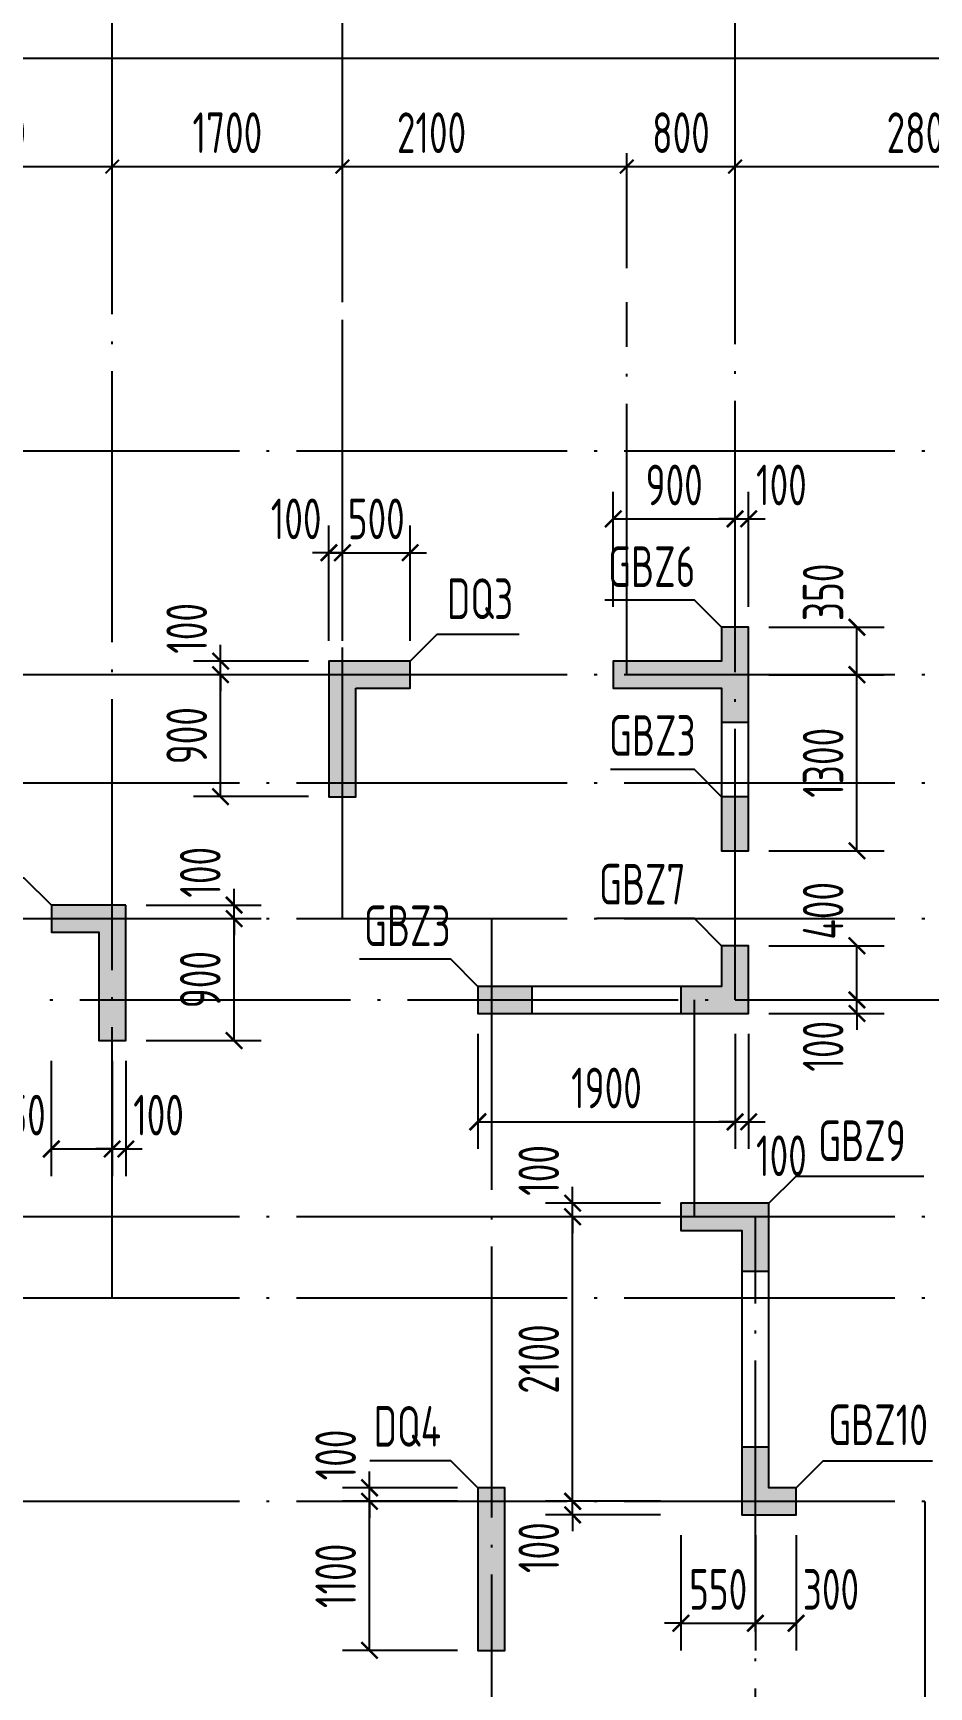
# Model space of a CAD drawing. Extents: x -668857 to 143095, y -247466 to 228182.
# Drawn here: x -321728 to -315111, y -3689 to 8516 of the extents above; entities that cross this region are included whole.
import ezdxf
from ezdxf.enums import TextEntityAlignment as Align

# ---------------------------------------------------------------- set-up
doc = ezdxf.new("R2010")
doc.units = 0
doc.header["$LTSCALE"] = 1000
doc.linetypes.add('DOTE', pattern=[2.42, 2, -0.2, 0.02, -0.2])
doc.layers.get('0').update_dxf_attribs({"linetype": 'CONTINUOUS'})
doc.layers.get('DEFPOINTS').update_dxf_attribs({"linetype": 'CONTINUOUS'})
for name, color, linetype in [('A-AXIS', 1, 'CONTINUOUS'), ('A-DOTE', 10, 'DOTE'), ('S-Q墙实线', 6, 'CONTINUOUS'), ('S-Q墙标注', 3, 'CONTINUOUS'), ('S-X详图填充', 252, 'CONTINUOUS'), ('S-X详图实线', 4, 'CONTINUOUS'), ('S-Y一般标注', 3, 'CONTINUOUS'), ('S-Z柱编号', 6, 'CONTINUOUS')]:
    doc.layers.add(name, color=color, linetype=linetype)
doc.styles.add('TSSD_DIMENSION', font='Tssdeng.shx', dxfattribs={"width": 0.7, "bigfont": 'tssdchn.shx'})
doc.styles.add('TSSD_REIN', font='tssdeng.shx', dxfattribs={"width": 0.7, "height": 300, "bigfont": 'tssdchn.shx'})
doc.styles.add('结构文字', font='zstxt.shx', dxfattribs={"width": 0.7, "bigfont": 'zshz.shx'})
doc.dimstyles.new('STRUCK', dxfattribs={"dimtxt": 400, "dimasz": 121, "dimexe": 200, "dimexo": 150, "dimgap": 115, "dimtad": 1, "dimdec": 0, "dimdsep": 46, "dimtxsty": '结构文字', "dimblk": 'ARCHTICK', "dimcen": 400, "dimclrd": 3, "dimclre": 3, "dimclrt": 7, "dimadec": 0, "dimazin": 0, "dimtfac": 1, "dimtdec": 0, "dimtix": 1, "dimtmove": 2, "dimatfit": 3, "dimldrblk": '_DIMX', "dimfxl": 0, "dimtolj": 1, "dimtzin": 0, "dimarcsym": 0})
doc.dimstyles.new('TSSD_100_100', dxfattribs={"dimtxt": 300, "dimasz": 100, "dimexe": 100, "dimexo": 250, "dimgap": 100, "dimtad": 1, "dimdec": 0, "dimzin": 0, "dimdsep": 46, "dimtxsty": 'TSSD_DIMENSION', "dimblk": 'ARCHTICK', "dimcen": 0, "dimdle": 100, "dimclrt": 7, "dimadec": 0, "dimazin": 0, "dimtfac": 1, "dimtdec": 0, "dimtix": 1, "dimtmove": 2, "dimatfit": 3, "dimldrblk": 'ARCHTICK', "dimfxl": 0, "dimtolj": 1, "dimtzin": 0, "dimarcsym": 0})

# ---------------------------------------------------------------- blocks, each defined once
blk = doc.blocks.new('_ArchTick')
at = {"color": 0, "linetype": 'ByBlock', "const_width": 0.15}
blk.add_lwpolyline([(-0.5, -0.5), (0.5, 0.5)], dxfattribs=at)
blk = doc.blocks.new('*D99')
at = {"layer": 'DEFPOINTS', "color": 0}
for p in [(11100, 19250), (9300, 18250), (11100, 18250)]:
    blk.add_point(p, dxfattribs=at)
at = {"layer": 'S-Y一般标注', "color": 0, "lineweight": -2}
for p, q in [((9300, 18500), (9300, 19350)), ((11100, 18500), (11100, 19350)), ((9200, 19250), (11200, 19250))]:
    blk.add_line(p, q, dxfattribs=at)
at = {"layer": 'S-Y一般标注', "color": 0, "lineweight": -2, "xscale": 100, "yscale": 100, "zscale": 100, "rotation": 180}
blk.add_blockref('_ArchTick', (9300, 19250), dxfattribs=at)
at = {"layer": 'S-Y一般标注', "color": 0, "lineweight": -2, "xscale": 100, "yscale": 100, "zscale": 100}
blk.add_blockref('_ArchTick', (11100, 19250), dxfattribs=at)
at = {"layer": 'S-Y一般标注', "color": 7, "insert": (10200, 19500), "char_height": 300, "attachment_point": 5, "style": 'TSSD_DIMENSION'}
blk.add_mtext('\\A1;1800', dxfattribs=at)
blk = doc.blocks.new('*D100')
at = {"layer": 'DEFPOINTS', "color": 0}
for p in [(12800, 19250), (11100, 18250), (12800, 18250)]:
    blk.add_point(p, dxfattribs=at)
at = {"layer": 'S-Y一般标注', "color": 0, "lineweight": -2}
for p, q in [((11100, 18500), (11100, 19350)), ((12800, 18500), (12800, 19350)), ((11000, 19250), (12900, 19250))]:
    blk.add_line(p, q, dxfattribs=at)
at = {"layer": 'S-Y一般标注', "color": 0, "lineweight": -2, "xscale": 100, "yscale": 100, "zscale": 100, "rotation": 180}
blk.add_blockref('_ArchTick', (11100, 19250), dxfattribs=at)
at = {"layer": 'S-Y一般标注', "color": 0, "lineweight": -2, "xscale": 100, "yscale": 100, "zscale": 100}
blk.add_blockref('_ArchTick', (12800, 19250), dxfattribs=at)
at = {"layer": 'S-Y一般标注', "color": 7, "insert": (11950, 19500), "char_height": 300, "attachment_point": 5, "style": 'TSSD_DIMENSION'}
blk.add_mtext('\\A1;1700', dxfattribs=at)
blk = doc.blocks.new('*D101')
at = {"layer": 'DEFPOINTS', "color": 0}
for p in [(14900, 19250), (12800, 18250), (14900, 18250)]:
    blk.add_point(p, dxfattribs=at)
at = {"layer": 'S-Y一般标注', "color": 0, "lineweight": -2}
for p, q in [((12800, 18500), (12800, 19350)), ((14900, 18500), (14900, 19350)), ((12700, 19250), (15000, 19250))]:
    blk.add_line(p, q, dxfattribs=at)
at = {"layer": 'S-Y一般标注', "color": 0, "lineweight": -2, "xscale": 100, "yscale": 100, "zscale": 100, "rotation": 180}
blk.add_blockref('_ArchTick', (12800, 19250), dxfattribs=at)
at = {"layer": 'S-Y一般标注', "color": 0, "lineweight": -2, "xscale": 100, "yscale": 100, "zscale": 100}
blk.add_blockref('_ArchTick', (14900, 19250), dxfattribs=at)
at = {"layer": 'S-Y一般标注', "color": 7, "insert": (13458, 19500), "char_height": 300, "attachment_point": 5, "style": 'TSSD_DIMENSION'}
blk.add_mtext('\\A1;2100', dxfattribs=at)
blk = doc.blocks.new('*D102')
at = {"layer": 'DEFPOINTS', "color": 0}
for p in [(18500, 19250), (15700, 18250), (18500, 18250)]:
    blk.add_point(p, dxfattribs=at)
at = {"layer": 'S-Y一般标注', "color": 0, "lineweight": -2}
for p, q in [((15700, 18500), (15700, 19350)), ((18500, 18500), (18500, 19350)), ((15600, 19250), (18600, 19250))]:
    blk.add_line(p, q, dxfattribs=at)
at = {"layer": 'S-Y一般标注', "color": 0, "lineweight": -2, "xscale": 100, "yscale": 100, "zscale": 100, "rotation": 180}
blk.add_blockref('_ArchTick', (15700, 19250), dxfattribs=at)
at = {"layer": 'S-Y一般标注', "color": 0, "lineweight": -2, "xscale": 100, "yscale": 100, "zscale": 100}
blk.add_blockref('_ArchTick', (18500, 19250), dxfattribs=at)
at = {"layer": 'S-Y一般标注', "color": 7, "insert": (17100, 19500), "char_height": 300, "attachment_point": 5, "style": 'TSSD_DIMENSION'}
blk.add_mtext('\\A1;2800', dxfattribs=at)
blk = doc.blocks.new('*D119')
at = {"layer": 'DEFPOINTS', "color": 0}
for p in [(54600, 20050), (4600, 18250), (54600, 18250)]:
    blk.add_point(p, dxfattribs=at)
at = {"layer": 'S-Y一般标注', "color": 0, "lineweight": -2}
for p, q in [((4600, 18500), (4600, 20150)), ((54600, 18500), (54600, 20150)), ((4500, 20050), (54700, 20050))]:
    blk.add_line(p, q, dxfattribs=at)
at = {"layer": 'S-Y一般标注', "color": 0, "lineweight": -2, "xscale": 100, "yscale": 100, "zscale": 100, "rotation": 180}
blk.add_blockref('_ArchTick', (4600, 20050), dxfattribs=at)
at = {"layer": 'S-Y一般标注', "color": 0, "lineweight": -2, "xscale": 100, "yscale": 100, "zscale": 100}
blk.add_blockref('_ArchTick', (54600, 20050), dxfattribs=at)
at = {"layer": 'S-Y一般标注', "color": 7, "insert": (29600, 20300), "char_height": 300, "attachment_point": 5, "style": 'TSSD_DIMENSION'}
blk.add_mtext('\\A1;50000', dxfattribs=at)
blk = doc.blocks.new('*D130')
at = {"layer": 'DEFPOINTS', "color": 0}
for p in [(15700, 19250), (14900, 18250), (15700, 18250)]:
    blk.add_point(p, dxfattribs=at)
at = {"layer": 'S-Y一般标注', "color": 0, "lineweight": -2}
for p, q in [((14900, 18500), (14900, 19350)), ((15700, 18500), (15700, 19350)), ((14800, 19250), (15800, 19250))]:
    blk.add_line(p, q, dxfattribs=at)
at = {"layer": 'S-Y一般标注', "color": 0, "lineweight": -2, "xscale": 100, "yscale": 100, "zscale": 100, "rotation": 180}
blk.add_blockref('_ArchTick', (14900, 19250), dxfattribs=at)
at = {"layer": 'S-Y一般标注', "color": 0, "lineweight": -2, "xscale": 100, "yscale": 100, "zscale": 100}
blk.add_blockref('_ArchTick', (15700, 19250), dxfattribs=at)
at = {"layer": 'S-Y一般标注', "color": 7, "insert": (15300, 19500), "char_height": 300, "attachment_point": 5, "style": 'TSSD_DIMENSION'}
blk.add_mtext('\\A1;800', dxfattribs=at)
blk = doc.blocks.new('*D1407')
at = {"layer": 'DEFPOINTS', "color": 0}
for p in [(-319243, -2319), (-318443, -2319), (-318443, -3419)]:
    blk.add_point(p, dxfattribs=at)
at = {"layer": 'S-Q墙标注', "color": 3, "lineweight": -2}
for p, q in [((-318593, -2319), (-319443, -2319)), ((-319243, -3419), (-319243, -2319)), ((-318593, -3419), (-319443, -3419))]:
    blk.add_line(p, q, dxfattribs=at)
at = {"layer": 'S-Q墙标注', "color": 3, "lineweight": -2, "xscale": 121, "yscale": 121, "zscale": 121}
for p, rotation in [((-319243, -2319), 90), ((-319243, -3419), 270)]:
    blk.add_blockref('_ArchTick', p, dxfattribs=dict(at, rotation=rotation))
at = {"layer": 'S-Q墙标注', "color": 7, "insert": (-319493, -2869), "char_height": 300, "attachment_point": 5, "rotation": 90, "style": 'TSSD_REIN'}
blk.add_mtext('\\A1;1100', dxfattribs=at)
blk = doc.blocks.new('_DIMX')
blk.add_line((-150, 0), (150, 0))
at = {"const_width": 50}
blk.add_lwpolyline([(-70, -70), (70, 70)], dxfattribs=at)
blk = doc.blocks.new('*D1408')
at = {"layer": 'DEFPOINTS', "color": 0}
for p in [(-319243, -2219), (-318443, -2219), (-318443, -2319)]:
    blk.add_point(p, dxfattribs=at)
at = {"layer": 'S-Q墙标注', "color": 3, "lineweight": -2}
for p, q in [((-319243, -2219), (-319243, -2098)), ((-318593, -2219), (-319443, -2219)), ((-319243, -2319), (-319243, -2219)), ((-318593, -2319), (-319443, -2319)), ((-319243, -2319), (-319243, -2440))]:
    blk.add_line(p, q, dxfattribs=at)
at = {"layer": 'S-Q墙标注', "color": 3, "lineweight": -2, "xscale": 121, "yscale": 121, "zscale": 121}
for p, rotation in [((-319243, -2219), 270), ((-319243, -2319), 90)]:
    blk.add_blockref('_ArchTick', p, dxfattribs=dict(at, rotation=rotation))
at = {"layer": 'S-Q墙标注', "color": 7, "insert": (-319493, -1977), "char_height": 300, "attachment_point": 5, "rotation": 90, "style": 'TSSD_REIN'}
blk.add_mtext('\\A1;100', dxfattribs=at)
blk = doc.blocks.new('*D1417')
at = {"layer": 'DEFPOINTS', "color": 0}
for p in [(-321043, 1981), (-320243, 1981), (-321043, 1081)]:
    blk.add_point(p, dxfattribs=at)
at = {"layer": 'S-Q墙标注', "color": 3, "lineweight": -2}
for p, q in [((-320893, 1981), (-320043, 1981)), ((-320243, 1081), (-320243, 1981)), ((-320893, 1081), (-320043, 1081))]:
    blk.add_line(p, q, dxfattribs=at)
at = {"layer": 'S-Q墙标注', "color": 3, "lineweight": -2, "xscale": 121, "yscale": 121, "zscale": 121}
for p, rotation in [((-320243, 1981), 90), ((-320243, 1081), 270)]:
    blk.add_blockref('_ArchTick', p, dxfattribs=dict(at, rotation=rotation))
at = {"layer": 'S-Q墙标注', "color": 7, "insert": (-320493, 1531), "char_height": 300, "attachment_point": 5, "rotation": 90, "style": 'TSSD_REIN'}
blk.add_mtext('\\A1;900', dxfattribs=at)
blk = doc.blocks.new('*D1418')
at = {"layer": 'DEFPOINTS', "color": 0}
for p in [(-321043, 2081), (-320243, 2081), (-321043, 1981)]:
    blk.add_point(p, dxfattribs=at)
at = {"layer": 'S-Q墙标注', "color": 3, "lineweight": -2}
for p, q in [((-320243, 2081), (-320243, 2202)), ((-320893, 2081), (-320043, 2081)), ((-320243, 1981), (-320243, 2081)), ((-320893, 1981), (-320043, 1981)), ((-320243, 1981), (-320243, 1860))]:
    blk.add_line(p, q, dxfattribs=at)
at = {"layer": 'S-Q墙标注', "color": 3, "lineweight": -2, "xscale": 121, "yscale": 121, "zscale": 121}
for p, rotation in [((-320243, 2081), 270), ((-320243, 1981), 90)]:
    blk.add_blockref('_ArchTick', p, dxfattribs=dict(at, rotation=rotation))
at = {"layer": 'S-Q墙标注', "color": 7, "insert": (-320493, 2323), "char_height": 300, "attachment_point": 5, "rotation": 90, "style": 'TSSD_REIN'}
blk.add_mtext('\\A1;100', dxfattribs=at)
blk = doc.blocks.new('*D1419')
at = {"layer": 'DEFPOINTS', "color": 0}
for p in [(-321593, 1081), (-321143, 1081), (-321143, 281)]:
    blk.add_point(p, dxfattribs=at)
at = {"layer": 'S-Q墙标注', "color": 3, "lineweight": -2}
for p, q in [((-321593, 931), (-321593, 81)), ((-321143, 931), (-321143, 81)), ((-321593, 281), (-321143, 281))]:
    blk.add_line(p, q, dxfattribs=at)
at = {"layer": 'S-Q墙标注', "color": 3, "lineweight": -2, "xscale": 121, "yscale": 121, "zscale": 121, "rotation": 180}
blk.add_blockref('_ArchTick', (-321593, 281), dxfattribs=at)
at = {"layer": 'S-Q墙标注', "color": 3, "lineweight": -2, "xscale": 121, "yscale": 121, "zscale": 121}
blk.add_blockref('_ArchTick', (-321143, 281), dxfattribs=at)
at = {"layer": 'S-Q墙标注', "color": 7, "insert": (-321851, 531), "char_height": 300, "attachment_point": 5, "style": 'TSSD_REIN'}
blk.add_mtext('\\A1;450', dxfattribs=at)
blk = doc.blocks.new('*D1420')
at = {"layer": 'DEFPOINTS', "color": 0}
for p in [(-321143, 1081), (-321043, 1081), (-321043, 281)]:
    blk.add_point(p, dxfattribs=at)
at = {"layer": 'S-Q墙标注', "color": 3, "lineweight": -2}
for p, q in [((-321143, 931), (-321143, 81)), ((-321043, 931), (-321043, 81)), ((-321143, 281), (-321264, 281)), ((-321143, 281), (-321043, 281)), ((-321043, 281), (-320922, 281))]:
    blk.add_line(p, q, dxfattribs=at)
at = {"layer": 'S-Q墙标注', "color": 3, "lineweight": -2, "xscale": 121, "yscale": 121, "zscale": 121}
blk.add_blockref('_ArchTick', (-321143, 281), dxfattribs=at)
at = {"layer": 'S-Q墙标注', "color": 3, "lineweight": -2, "xscale": 121, "yscale": 121, "zscale": 121, "rotation": 180}
blk.add_blockref('_ArchTick', (-321043, 281), dxfattribs=at)
at = {"layer": 'S-Q墙标注', "color": 7, "insert": (-320801, 531), "char_height": 300, "attachment_point": 5, "style": 'TSSD_REIN'}
blk.add_mtext('\\A1;100', dxfattribs=at)
blk = doc.blocks.new('*D1421')
at = {"layer": 'DEFPOINTS', "color": 0}
for p in [(-316443, 1381), (-315643, 1381), (-316443, 1281)]:
    blk.add_point(p, dxfattribs=at)
at = {"layer": 'S-Q墙标注', "color": 3, "lineweight": -2}
for p, q in [((-315643, 1381), (-315643, 1502)), ((-316293, 1381), (-315443, 1381)), ((-315643, 1281), (-315643, 1381)), ((-316293, 1281), (-315443, 1281)), ((-315643, 1281), (-315643, 1160))]:
    blk.add_line(p, q, dxfattribs=at)
at = {"layer": 'S-Q墙标注', "color": 3, "lineweight": -2, "xscale": 121, "yscale": 121, "zscale": 121}
for p, rotation in [((-315643, 1381), 270), ((-315643, 1281), 90)]:
    blk.add_blockref('_ArchTick', p, dxfattribs=dict(at, rotation=rotation))
at = {"layer": 'S-Q墙标注', "color": 7, "insert": (-315893, 1039), "char_height": 300, "attachment_point": 5, "rotation": 90, "style": 'TSSD_REIN'}
blk.add_mtext('\\A1;100', dxfattribs=at)
blk = doc.blocks.new('*D1422')
at = {"layer": 'DEFPOINTS', "color": 0}
for p in [(-316443, 1781), (-315643, 1781), (-316443, 1381)]:
    blk.add_point(p, dxfattribs=at)
at = {"layer": 'S-Q墙标注', "color": 3, "lineweight": -2}
for p, q in [((-316293, 1781), (-315443, 1781)), ((-315643, 1381), (-315643, 1781)), ((-316293, 1381), (-315443, 1381))]:
    blk.add_line(p, q, dxfattribs=at)
at = {"layer": 'S-Q墙标注', "color": 3, "lineweight": -2, "xscale": 121, "yscale": 121, "zscale": 121}
for p, rotation in [((-315643, 1781), 90), ((-315643, 1381), 270)]:
    blk.add_blockref('_ArchTick', p, dxfattribs=dict(at, rotation=rotation))
at = {"layer": 'S-Q墙标注', "color": 7, "insert": (-315893, 2039), "char_height": 300, "attachment_point": 5, "rotation": 90, "style": 'TSSD_REIN'}
blk.add_mtext('\\A1;400', dxfattribs=at)
blk = doc.blocks.new('*D1423')
at = {"layer": 'DEFPOINTS', "color": 0}
for p in [(-318443, 1281), (-316543, 1281), (-316543, 481)]:
    blk.add_point(p, dxfattribs=at)
at = {"layer": 'S-Q墙标注', "color": 3, "lineweight": -2}
for p, q in [((-318443, 1131), (-318443, 281)), ((-316543, 1131), (-316543, 281)), ((-318443, 481), (-316543, 481))]:
    blk.add_line(p, q, dxfattribs=at)
at = {"layer": 'S-Q墙标注', "color": 3, "lineweight": -2, "xscale": 121, "yscale": 121, "zscale": 121, "rotation": 180}
blk.add_blockref('_ArchTick', (-318443, 481), dxfattribs=at)
at = {"layer": 'S-Q墙标注', "color": 3, "lineweight": -2, "xscale": 121, "yscale": 121, "zscale": 121}
blk.add_blockref('_ArchTick', (-316543, 481), dxfattribs=at)
at = {"layer": 'S-Q墙标注', "color": 7, "insert": (-317493, 731), "char_height": 300, "attachment_point": 5, "style": 'TSSD_REIN'}
blk.add_mtext('\\A1;1900', dxfattribs=at)
blk = doc.blocks.new('*D1424')
at = {"layer": 'DEFPOINTS', "color": 0}
for p in [(-316543, 1281), (-316443, 1281), (-316443, 481)]:
    blk.add_point(p, dxfattribs=at)
at = {"layer": 'S-Q墙标注', "color": 3, "lineweight": -2}
for p, q in [((-316543, 1131), (-316543, 281)), ((-316443, 1131), (-316443, 281)), ((-316543, 481), (-316664, 481)), ((-316543, 481), (-316443, 481)), ((-316443, 481), (-316322, 481))]:
    blk.add_line(p, q, dxfattribs=at)
at = {"layer": 'S-Q墙标注', "color": 3, "lineweight": -2, "xscale": 121, "yscale": 121, "zscale": 121}
blk.add_blockref('_ArchTick', (-316543, 481), dxfattribs=at)
at = {"layer": 'S-Q墙标注', "color": 3, "lineweight": -2, "xscale": 121, "yscale": 121, "zscale": 121, "rotation": 180}
blk.add_blockref('_ArchTick', (-316443, 481), dxfattribs=at)
at = {"layer": 'S-Q墙标注', "color": 7, "insert": (-316201, 231), "char_height": 300, "attachment_point": 5, "style": 'TSSD_REIN'}
blk.add_mtext('\\A1;100', dxfattribs=at)
blk = doc.blocks.new('*D1425')
at = {"layer": 'DEFPOINTS', "color": 0}
for p in [(-320343, 3781), (-319543, 3781), (-319543, 2881)]:
    blk.add_point(p, dxfattribs=at)
at = {"layer": 'S-Q墙标注', "color": 3, "lineweight": -2}
for p, q in [((-319693, 3781), (-320543, 3781)), ((-320343, 2881), (-320343, 3781)), ((-319693, 2881), (-320543, 2881))]:
    blk.add_line(p, q, dxfattribs=at)
at = {"layer": 'S-Q墙标注', "color": 3, "lineweight": -2, "xscale": 121, "yscale": 121, "zscale": 121}
for p, rotation in [((-320343, 3781), 90), ((-320343, 2881), 270)]:
    blk.add_blockref('_ArchTick', p, dxfattribs=dict(at, rotation=rotation))
at = {"layer": 'S-Q墙标注', "color": 7, "insert": (-320593, 3331), "char_height": 300, "attachment_point": 5, "rotation": 90, "style": 'TSSD_REIN'}
blk.add_mtext('\\A1;900', dxfattribs=at)
blk = doc.blocks.new('*D1426')
at = {"layer": 'DEFPOINTS', "color": 0}
for p in [(-320343, 3881), (-319543, 3881), (-319543, 3781)]:
    blk.add_point(p, dxfattribs=at)
at = {"layer": 'S-Q墙标注', "color": 3, "lineweight": -2}
for p, q in [((-320343, 3881), (-320343, 4002)), ((-319693, 3881), (-320543, 3881)), ((-320343, 3781), (-320343, 3881)), ((-319693, 3781), (-320543, 3781)), ((-320343, 3781), (-320343, 3660))]:
    blk.add_line(p, q, dxfattribs=at)
at = {"layer": 'S-Q墙标注', "color": 3, "lineweight": -2, "xscale": 121, "yscale": 121, "zscale": 121}
for p, rotation in [((-320343, 3881), 270), ((-320343, 3781), 90)]:
    blk.add_blockref('_ArchTick', p, dxfattribs=dict(at, rotation=rotation))
at = {"layer": 'S-Q墙标注', "color": 7, "insert": (-320593, 4123), "char_height": 300, "attachment_point": 5, "rotation": 90, "style": 'TSSD_REIN'}
blk.add_mtext('\\A1;100', dxfattribs=at)
blk = doc.blocks.new('*D1427')
at = {"layer": 'DEFPOINTS', "color": 0}
for p in [(-319443, 4681), (-319543, 3881), (-319443, 3881)]:
    blk.add_point(p, dxfattribs=at)
at = {"layer": 'S-Q墙标注', "color": 3, "lineweight": -2}
for p, q in [((-319543, 4031), (-319543, 4881)), ((-319443, 4031), (-319443, 4881)), ((-319543, 4681), (-319664, 4681)), ((-319543, 4681), (-319443, 4681)), ((-319443, 4681), (-319322, 4681))]:
    blk.add_line(p, q, dxfattribs=at)
at = {"layer": 'S-Q墙标注', "color": 3, "lineweight": -2, "xscale": 121, "yscale": 121, "zscale": 121}
blk.add_blockref('_ArchTick', (-319543, 4681), dxfattribs=at)
at = {"layer": 'S-Q墙标注', "color": 3, "lineweight": -2, "xscale": 121, "yscale": 121, "zscale": 121, "rotation": 180}
blk.add_blockref('_ArchTick', (-319443, 4681), dxfattribs=at)
at = {"layer": 'S-Q墙标注', "color": 7, "insert": (-319785, 4931), "char_height": 300, "attachment_point": 5, "style": 'TSSD_REIN'}
blk.add_mtext('\\A1;100', dxfattribs=at)
blk = doc.blocks.new('*D1428')
at = {"layer": 'DEFPOINTS', "color": 0}
for p in [(-318943, 4681), (-319443, 3881), (-318943, 3881)]:
    blk.add_point(p, dxfattribs=at)
at = {"layer": 'S-Q墙标注', "color": 3, "lineweight": -2}
for p, q in [((-319443, 4031), (-319443, 4881)), ((-318943, 4031), (-318943, 4881)), ((-319443, 4681), (-319564, 4681)), ((-319443, 4681), (-318943, 4681)), ((-318943, 4681), (-318822, 4681))]:
    blk.add_line(p, q, dxfattribs=at)
at = {"layer": 'S-Q墙标注', "color": 3, "lineweight": -2, "xscale": 121, "yscale": 121, "zscale": 121}
blk.add_blockref('_ArchTick', (-319443, 4681), dxfattribs=at)
at = {"layer": 'S-Q墙标注', "color": 3, "lineweight": -2, "xscale": 121, "yscale": 121, "zscale": 121, "rotation": 180}
blk.add_blockref('_ArchTick', (-318943, 4681), dxfattribs=at)
at = {"layer": 'S-Q墙标注', "color": 7, "insert": (-319193, 4931), "char_height": 300, "attachment_point": 5, "style": 'TSSD_REIN'}
blk.add_mtext('\\A1;500', dxfattribs=at)
blk = doc.blocks.new('*D1429')
at = {"layer": 'DEFPOINTS', "color": 0}
for p in [(-317743, -2319), (-316943, -2319), (-316943, -2419)]:
    blk.add_point(p, dxfattribs=at)
at = {"layer": 'S-Q墙标注', "color": 3, "lineweight": -2}
for p, q in [((-317743, -2319), (-317743, -2198)), ((-317093, -2319), (-317943, -2319)), ((-317093, -2419), (-317943, -2419)), ((-317743, -2419), (-317743, -2319)), ((-317743, -2419), (-317743, -2540))]:
    blk.add_line(p, q, dxfattribs=at)
at = {"layer": 'S-Q墙标注', "color": 3, "lineweight": -2, "xscale": 121, "yscale": 121, "zscale": 121}
for p, rotation in [((-317743, -2319), 270), ((-317743, -2419), 90)]:
    blk.add_blockref('_ArchTick', p, dxfattribs=dict(at, rotation=rotation))
at = {"layer": 'S-Q墙标注', "color": 7, "insert": (-317993, -2661), "char_height": 300, "attachment_point": 5, "rotation": 90, "style": 'TSSD_REIN'}
blk.add_mtext('\\A1;100', dxfattribs=at)
blk = doc.blocks.new('*D1430')
at = {"layer": 'DEFPOINTS', "color": 0}
for p in [(-317743, -219), (-316943, -219), (-316943, -2319)]:
    blk.add_point(p, dxfattribs=at)
at = {"layer": 'S-Q墙标注', "color": 3, "lineweight": -2}
for p, q in [((-317093, -219), (-317943, -219)), ((-317743, -2319), (-317743, -219)), ((-317093, -2319), (-317943, -2319))]:
    blk.add_line(p, q, dxfattribs=at)
at = {"layer": 'S-Q墙标注', "color": 3, "lineweight": -2, "xscale": 121, "yscale": 121, "zscale": 121}
for p, rotation in [((-317743, -219), 90), ((-317743, -2319), 270)]:
    blk.add_blockref('_ArchTick', p, dxfattribs=dict(at, rotation=rotation))
at = {"layer": 'S-Q墙标注', "color": 7, "insert": (-317993, -1269), "char_height": 300, "attachment_point": 5, "rotation": 90, "style": 'TSSD_REIN'}
blk.add_mtext('\\A1;2100', dxfattribs=at)
blk = doc.blocks.new('*D1431')
at = {"layer": 'DEFPOINTS', "color": 0}
for p in [(-317743, -119), (-316943, -119), (-316943, -219)]:
    blk.add_point(p, dxfattribs=at)
at = {"layer": 'S-Q墙标注', "color": 3, "lineweight": -2}
for p, q in [((-317743, -119), (-317743, 2)), ((-317093, -119), (-317943, -119)), ((-317743, -219), (-317743, -119)), ((-317093, -219), (-317943, -219)), ((-317743, -219), (-317743, -340))]:
    blk.add_line(p, q, dxfattribs=at)
at = {"layer": 'S-Q墙标注', "color": 3, "lineweight": -2, "xscale": 121, "yscale": 121, "zscale": 121}
for p, rotation in [((-317743, -119), 270), ((-317743, -219), 90)]:
    blk.add_blockref('_ArchTick', p, dxfattribs=dict(at, rotation=rotation))
at = {"layer": 'S-Q墙标注', "color": 7, "insert": (-317993, 123), "char_height": 300, "attachment_point": 5, "rotation": 90, "style": 'TSSD_REIN'}
blk.add_mtext('\\A1;100', dxfattribs=at)
blk = doc.blocks.new('*D1332')
at = {"layer": 'DEFPOINTS', "color": 0}
for p in [(-316943, -2419), (-316393, -2419), (-316393, -3219)]:
    blk.add_point(p, dxfattribs=at)
at = {"layer": 'S-Q墙标注', "color": 3, "lineweight": -2}
for p, q in [((-316943, -2569), (-316943, -3419)), ((-316393, -2569), (-316393, -3419)), ((-316943, -3219), (-317064, -3219)), ((-316943, -3219), (-316393, -3219)), ((-316393, -3219), (-316272, -3219))]:
    blk.add_line(p, q, dxfattribs=at)
at = {"layer": 'S-Q墙标注', "color": 3, "lineweight": -2, "xscale": 121, "yscale": 121, "zscale": 121}
blk.add_blockref('_ArchTick', (-316943, -3219), dxfattribs=at)
at = {"layer": 'S-Q墙标注', "color": 3, "lineweight": -2, "xscale": 121, "yscale": 121, "zscale": 121, "rotation": 180}
blk.add_blockref('_ArchTick', (-316393, -3219), dxfattribs=at)
at = {"layer": 'S-Q墙标注', "color": 7, "insert": (-316668, -2969), "char_height": 300, "attachment_point": 5, "style": 'TSSD_REIN'}
blk.add_mtext('\\A1;550', dxfattribs=at)
blk = doc.blocks.new('*D1333')
at = {"layer": 'DEFPOINTS', "color": 0}
for p in [(-316393, -2419), (-316093, -2419), (-316093, -3219)]:
    blk.add_point(p, dxfattribs=at)
at = {"layer": 'S-Q墙标注', "color": 3, "lineweight": -2}
for p, q in [((-316393, -2569), (-316393, -3419)), ((-316093, -2569), (-316093, -3419)), ((-316393, -3219), (-316093, -3219))]:
    blk.add_line(p, q, dxfattribs=at)
at = {"layer": 'S-Q墙标注', "color": 3, "lineweight": -2, "xscale": 121, "yscale": 121, "zscale": 121, "rotation": 180}
blk.add_blockref('_ArchTick', (-316393, -3219), dxfattribs=at)
at = {"layer": 'S-Q墙标注', "color": 3, "lineweight": -2, "xscale": 121, "yscale": 121, "zscale": 121}
blk.add_blockref('_ArchTick', (-316093, -3219), dxfattribs=at)
at = {"layer": 'S-Q墙标注', "color": 7, "insert": (-315835, -2969), "char_height": 300, "attachment_point": 5, "style": 'TSSD_REIN'}
blk.add_mtext('\\A1;300', dxfattribs=at)
blk = doc.blocks.new('*D1281')
at = {"layer": 'DEFPOINTS', "color": 0}
for p in [(-316443, 3781), (-315643, 3781), (-316443, 2481)]:
    blk.add_point(p, dxfattribs=at)
at = {"layer": 'S-Q墙标注', "color": 3, "lineweight": -2}
for p, q in [((-316293, 3781), (-315443, 3781)), ((-315643, 2481), (-315643, 3781)), ((-316293, 2481), (-315443, 2481))]:
    blk.add_line(p, q, dxfattribs=at)
at = {"layer": 'S-Q墙标注', "color": 3, "lineweight": -2, "xscale": 121, "yscale": 121, "zscale": 121}
for p, rotation in [((-315643, 3781), 90), ((-315643, 2481), 270)]:
    blk.add_blockref('_ArchTick', p, dxfattribs=dict(at, rotation=rotation))
at = {"layer": 'S-Q墙标注', "color": 7, "insert": (-315893, 3131), "char_height": 300, "attachment_point": 5, "rotation": 90, "style": 'TSSD_REIN'}
blk.add_mtext('\\A1;1300', dxfattribs=at)
blk = doc.blocks.new('*D1282')
at = {"layer": 'DEFPOINTS', "color": 0}
for p in [(-316443, 4131), (-315643, 4131), (-316443, 3781)]:
    blk.add_point(p, dxfattribs=at)
at = {"layer": 'S-Q墙标注', "color": 3, "lineweight": -2}
for p, q in [((-316293, 4131), (-315443, 4131)), ((-315643, 3781), (-315643, 4131)), ((-316293, 3781), (-315443, 3781))]:
    blk.add_line(p, q, dxfattribs=at)
at = {"layer": 'S-Q墙标注', "color": 3, "lineweight": -2, "xscale": 121, "yscale": 121, "zscale": 121}
for p, rotation in [((-315643, 4131), 90), ((-315643, 3781), 270)]:
    blk.add_blockref('_ArchTick', p, dxfattribs=dict(at, rotation=rotation))
at = {"layer": 'S-Q墙标注', "color": 7, "insert": (-315893, 4389), "char_height": 300, "attachment_point": 5, "rotation": 90, "style": 'TSSD_REIN'}
blk.add_mtext('\\A1;350', dxfattribs=at)
blk = doc.blocks.new('*D1283')
at = {"layer": 'DEFPOINTS', "color": 0}
for p in [(-316543, 4931), (-317443, 4131), (-316543, 4131)]:
    blk.add_point(p, dxfattribs=at)
at = {"layer": 'S-Q墙标注', "color": 3, "lineweight": -2}
for p, q in [((-317443, 4281), (-317443, 5131)), ((-316543, 4281), (-316543, 5131)), ((-317443, 4931), (-316543, 4931))]:
    blk.add_line(p, q, dxfattribs=at)
at = {"layer": 'S-Q墙标注', "color": 3, "lineweight": -2, "xscale": 121, "yscale": 121, "zscale": 121, "rotation": 180}
blk.add_blockref('_ArchTick', (-317443, 4931), dxfattribs=at)
at = {"layer": 'S-Q墙标注', "color": 3, "lineweight": -2, "xscale": 121, "yscale": 121, "zscale": 121}
blk.add_blockref('_ArchTick', (-316543, 4931), dxfattribs=at)
at = {"layer": 'S-Q墙标注', "color": 7, "insert": (-316993, 5181), "char_height": 300, "attachment_point": 5, "style": 'TSSD_REIN'}
blk.add_mtext('\\A1;900', dxfattribs=at)
blk = doc.blocks.new('*D1284')
at = {"layer": 'DEFPOINTS', "color": 0}
for p in [(-316443, 4931), (-316543, 4131), (-316443, 4131)]:
    blk.add_point(p, dxfattribs=at)
at = {"layer": 'S-Q墙标注', "color": 3, "lineweight": -2}
for p, q in [((-316543, 4281), (-316543, 5131)), ((-316443, 4281), (-316443, 5131)), ((-316543, 4931), (-316664, 4931)), ((-316543, 4931), (-316443, 4931)), ((-316443, 4931), (-316322, 4931))]:
    blk.add_line(p, q, dxfattribs=at)
at = {"layer": 'S-Q墙标注', "color": 3, "lineweight": -2, "xscale": 121, "yscale": 121, "zscale": 121}
blk.add_blockref('_ArchTick', (-316543, 4931), dxfattribs=at)
at = {"layer": 'S-Q墙标注', "color": 3, "lineweight": -2, "xscale": 121, "yscale": 121, "zscale": 121, "rotation": 180}
blk.add_blockref('_ArchTick', (-316443, 4931), dxfattribs=at)
at = {"layer": 'S-Q墙标注', "color": 7, "insert": (-316201, 5181), "char_height": 300, "attachment_point": 5, "style": 'TSSD_REIN'}
blk.add_mtext('\\A1;100', dxfattribs=at)
blk = doc.blocks.new('20210726.16395156')
at = {"layer": 'A-AXIS'}
for p, q in [((11100, 18249.9), (11100, 21049.9)), ((12800, 18249.9), (12800, 21049.9)), ((15700, 18249.9), (15700, 21049.9))]:
    blk.add_line(p, q, dxfattribs=at)
at = {"layer": 'A-DOTE'}
for p, q in [((11100, 10900), (11100, 18249.9)), ((12800, 13700), (12800, 18249.9)), ((14900, 15500), (14900, 18249.9)), ((15700, 13100.3), (15700, 18249.9)), ((55600, 17150), (3600, 17150)), ((55600, 15500), (3600, 15500)), ((55600, 14700), (3600, 14700)), ((55600, 13700), (3600, 13700)), ((13900.2, 13700), (13900, 3600)), ((3600, 13100.3), (55600, 13100.3)), ((15400, 11500), (15400, 13100)), ((55600, 11500), (3600, 11500)), ((15850, 3600), (15850, 11500)), ((55600, 10900), (3600, 10900)), ((55600, 9400), (3600, 9400)), ((17100, 9400), (17100, 3600))]:
    blk.add_line(p, q, dxfattribs=at)
at = {"layer": 'S-Y一般标注'}
for base, p1, p2, picture, middle in [((54600, 20049.9), (4600, 18249.9), (54600, 18249.9), '*D119', (29600, 20299.9)), ((11100, 19249.9), (9300, 18249.9), (11100, 18249.9), '*D99', (10200, 19499.9)), ((12800, 19249.9), (11100, 18249.9), (12800, 18249.9), '*D100', (11950, 19499.9)), ((15700, 19249.9), (14900, 18249.9), (15700, 18249.9), '*D130', (15300, 19499.9)), ((18500, 19249.9), (15700, 18249.9), (18500, 18249.9), '*D102', (17100, 19499.9))]:
    dim = blk.add_linear_dim(base=base, p1=p1, p2=p2, dimstyle='TSSD_100_100', dxfattribs=at)
    dim.commit()
    dim.dimension.update_dxf_attribs({"geometry": picture, "text_midpoint": middle})
dim = blk.add_linear_dim(base=(14900, 19249.9), p1=(12800, 18249.9), p2=(14900, 18249.9), dimstyle='TSSD_100_100', dxfattribs=at)
dim.commit()
dim.dimension.update_dxf_attribs({"geometry": '*D101', "text_midpoint": (13458.1, 19499.9), "dimtype": 160})

msp = doc.modelspace()

# ---------------------------------------------------------------- hatches: boundary and pattern name
at = {"layer": 'S-X详图填充'}
h = msp.add_hatch(color=256, dxfattribs=at)
h.dxf.hatch_style = 1
h.paths.add_polyline_path([(-316642.91, 3430.22), (-316442.91, 3430.22), (-316442.91, 4130.68), (-316642.91, 4130.68), (-316642.91, 3880.68), (-317443.04, 3880.68), (-317443.04, 3680.68), (-316642.91, 3680.68)])
h = msp.add_hatch(color=256, dxfattribs=at)
h.dxf.hatch_style = 1
h.paths.add_polyline_path([(-319342.91, 3680.68), (-318943, 3680.68), (-318943, 3880.68), (-319542.91, 3880.68), (-319542.91, 2880.68), (-319342.91, 2880.68)])
h = msp.add_hatch(color=256, dxfattribs=at)
h.dxf.hatch_style = 1
h.paths.add_polyline_path([(-316442.91, 2880.68), (-316642.91, 2880.68), (-316642.91, 2480.68), (-316442.91, 2480.68)])
h = msp.add_hatch(color=256, dxfattribs=at)
h.dxf.hatch_style = 1
h.paths.add_polyline_path([(-321042.9, 2080.68), (-321592.82, 2080.68), (-321592.82, 1880.68), (-321242.9, 1880.68), (-321242.9, 1080.68), (-321042.9, 1080.68)])
h = msp.add_hatch(color=256, dxfattribs=at)
h.dxf.hatch_style = 1
h.paths.add_polyline_path([(-316942.91, 1480.95), (-316942.91, 1280.95), (-316442.91, 1280.95), (-316442.91, 1780.95), (-316642.91, 1780.95), (-316642.91, 1480.95)])
h = msp.add_hatch(color=256, dxfattribs=at)
h.dxf.hatch_style = 1
h.paths.add_polyline_path([(-318042.91, 1280.95), (-318042.91, 1480.95), (-318442.91, 1480.95), (-318442.91, 1280.95)])
h = msp.add_hatch(color=256, dxfattribs=at)
h.dxf.hatch_style = 1
h.paths.add_polyline_path([(-316492.91, -619.32), (-316292.91, -619.32), (-316292.91, -119.32), (-316942.98, -119.32), (-316942.98, -319.32), (-316492.91, -319.32)])
h = msp.add_hatch(color=256, dxfattribs=at)
h.dxf.hatch_style = 1
h.paths.add_polyline_path([(-316292.91, -1919.32), (-316492.91, -1919.32), (-316492.91, -2419.32), (-316092.91, -2419.32), (-316092.91, -2219.32), (-316292.91, -2219.32)])
h = msp.add_hatch(color=256, dxfattribs=at)
h.dxf.hatch_style = 1
h.paths.add_polyline_path([(-318242.81, -3419.32), (-318242.9, -2219.32), (-318442.9, -2219.32), (-318442.81, -3419.32)])

# ---------------------------------------------------------------- linework, layer by layer
at = {"layer": 'S-Q墙实线'}
msp.add_lwpolyline([(-316442.91, 3780.68), (-316442.91, 4130.68), (-316642.91, 4130.68), (-316642.91, 3880.68), (-317443.04, 3880.68), (-317443.04, 3680.68), (-316642.91, 3680.68), (-316642.91, 2480.68), (-316442.91, 2480.68), (-316442.91, 3780.68)], dxfattribs=at)
for points in [[(-319342.91, 3680.68), (-318943, 3680.68), (-318943, 3880.68), (-319542.91, 3880.68), (-319542.91, 2880.68), (-319342.91, 2880.68)], [(-321042.9, 2080.68), (-321592.82, 2080.68), (-321592.82, 1880.68), (-321242.9, 1880.68), (-321242.9, 1080.68), (-321042.9, 1080.68)], [(-316442.91, 1280.95), (-316442.91, 1780.95), (-316642.91, 1780.95), (-316642.91, 1480.95), (-316842.98, 1480.95), (-318442.91, 1480.95), (-318442.91, 1280.95), (-316842.98, 1280.95)], [(-316292.91, -2219.32), (-316292.91, -119.32), (-316942.98, -119.32), (-316942.98, -319.32), (-316492.91, -319.32), (-316492.91, -2419.32), (-316092.91, -2419.32), (-316092.91, -2219.32)], [(-318242.9, -3419.32), (-318242.9, -2219.32), (-318442.9, -2219.32), (-318442.9, -3419.32)], [(-318242.9, -3419.32), (-318242.9, -2219.32), (-318442.9, -2219.32), (-318442.9, -3419.32)]]:
    msp.add_lwpolyline(points, close=True, dxfattribs=at)
at = {"layer": 'S-X详图实线'}
for points in [[(-316642.91, 3430.22), (-316442.91, 3430.22), (-316442.91, 4130.68), (-316642.91, 4130.68), (-316642.91, 3880.68), (-317443.04, 3880.68), (-317443.04, 3680.68), (-316642.91, 3680.68), (-316642.91, 3680.68)], [(-319342.91, 3680.68), (-318943, 3680.68), (-318943, 3880.68), (-319542.91, 3880.68), (-319542.91, 2880.68), (-319342.91, 2880.68), (-319342.91, 3680.68)], [(-316442.91, 2880.68), (-316642.91, 2880.68), (-316642.91, 2480.68), (-316442.91, 2480.68), (-316442.91, 2880.68)], [(-321042.9, 2080.68), (-321592.82, 2080.68), (-321592.82, 1880.68), (-321242.9, 1880.68), (-321242.9, 1080.68), (-321042.9, 1080.68), (-321042.9, 2080.68)], [(-316942.91, 1480.95), (-316942.91, 1280.95), (-316442.91, 1280.95), (-316442.91, 1780.95), (-316642.91, 1780.95), (-316642.91, 1480.95), (-316942.91, 1480.95)], [(-318042.91, 1280.95), (-318042.91, 1480.95), (-318442.91, 1480.95), (-318442.91, 1280.95), (-318042.91, 1280.95)], [(-316492.91, -619.32), (-316292.91, -619.32), (-316292.91, -119.32), (-316942.98, -119.32), (-316942.98, -319.32), (-316492.91, -319.32), (-316492.91, -619.32)], [(-316292.91, -1919.32), (-316492.91, -1919.32), (-316492.91, -2419.32), (-316092.91, -2419.32), (-316092.91, -2219.32), (-316292.91, -2219.32), (-316292.91, -1919.32)], [(-318442.81, -3419.32), (-318242.81, -3419.32), (-318242.9, -2219.32), (-318442.9, -2219.32), (-318442.81, -3419.32)]]:
    msp.add_lwpolyline(points, close=True, dxfattribs=at)
at = {"layer": 'S-Z柱编号', "color": 7}
for points in [[(-316642.98, 4130.68), (-316842.98, 4330.68), (-317504.58, 4330.68)], [(-318943, 3880.68), (-318743, 4080.68), (-318137.2, 4080.68)], [(-316642.91, 2880.68), (-316842.91, 3080.68), (-317463, 3080.68)], [(-321592.82, 2080.68), (-321792.82, 2280.68), (-322421.24, 2280.68)], [(-316642.91, 1780.95), (-316842.91, 1980.95), (-317567.52, 1980.95)], [(-318442.91, 1480.95), (-318642.91, 1680.95), (-319317.31, 1680.95)], [(-316292.91, -119.32), (-316092.91, 80.68), (-315148.13, 80.68)], [(-318442.67, -2219.32), (-318642.67, -2019.32), (-319240.18, -2019.32)], [(-316092.91, -2219.32), (-315892.91, -2019.32), (-315084.67, -2019.32)]]:
    msp.add_lwpolyline(points, dxfattribs=at)

# ---------------------------------------------------------------- block references
at = {"layer": 'A-DOTE'}
msp.add_blockref('20210726.16395156', (-332242.91, -11719.37), dxfattribs=at)

# ---------------------------------------------------------------- texts
at = {"layer": 'S-Z柱编号', "color": 7, "style": 'TSSD_REIN', "width": 0.7}
for s, p in [('GBZ6', (-317481.32, 4338.43)), ('DQ3', (-318670.5, 4101.51)), ('GBZ3', (-317474.6, 3092.39)), ('GBZ7', (-317548.68, 1995.16)), ('GBZ3', (-319284.05, 1688.09)), ('GBZ9', (-315929.32, 101.9)), ('DQ4', (-319212.4, -2005.62)), ('GBZ10', (-315855.36, -1994.34))]:
    msp.add_text(s, height=300, dxfattribs=at).set_placement(p, align=Align.BOTTOM_LEFT)

# ---------------------------------------------------------------- dimensions: what is measured, and where the dimension line sits
at = {"layer": 'S-Q墙标注'}
for base, p1, p2, picture, middle in [((-316542.92, 4930.68), (-317443.04, 4130.68), (-316542.92, 4130.68), '*D1283', (-316992.98, 5180.68)), ((-318943, 4680.68), (-319442.91, 3880.68), (-318943, 3880.68), '*D1428', (-319192.96, 4930.68)), ((-316542.91, 480.95), (-318442.91, 1280.95), (-316542.91, 1280.95), '*D1423', (-317492.91, 730.95)), ((-316392.9, -3219.35), (-316942.91, -2419.21), (-316392.9, -2419.35), '*D1332', (-316667.91, -2969.35))]:
    dim = msp.add_linear_dim(base=base, p1=p1, p2=p2, dimstyle='STRUCK', override={"dimtxt": 300, "dimgap": 100, "dimtxsty": 'TSSD_REIN'}, dxfattribs=at)
    dim.commit()
    dim.dimension.update_dxf_attribs({"geometry": picture, "text_midpoint": middle})
for base, p1, p2, picture, middle in [((-316442.91, 4930.68), (-316542.92, 4130.68), (-316442.91, 4130.68), '*D1284', (-316200.99, 5180.68)), ((-319442.91, 4680.68), (-319542.91, 3880.68), (-319442.91, 3880.68), '*D1427', (-319784.84, 4930.68)), ((-316442.91, 480.95), (-316542.91, 1280.95), (-316442.91, 1280.95), '*D1424', (-316200.99, 230.95)), ((-321142.91, 280.68), (-321592.82, 1080.68), (-321142.91, 1080.68), '*D1419', (-321850.9, 530.68)), ((-321042.9, 280.68), (-321142.91, 1080.68), (-321042.9, 1080.68), '*D1420', (-320800.98, 530.68)), ((-316092.9, -3219.35), (-316392.9, -2419.35), (-316092.9, -2419.35), '*D1333', (-315834.83, -2969.35))]:
    dim = msp.add_linear_dim(base=base, p1=p1, p2=p2, dimstyle='STRUCK', override={"dimtxt": 300, "dimgap": 100, "dimtxsty": 'TSSD_REIN'}, dxfattribs=at)
    dim.commit()
    dim.dimension.update_dxf_attribs({"geometry": picture, "text_midpoint": middle, "dimtype": 160})
for base, p1, p2, picture, middle in [((-315642.91, 4130.68), (-316442.91, 3780.68), (-316442.91, 4130.68), '*D1282', (-315892.91, 4388.76)), ((-320342.91, 3880.68), (-319542.91, 3780.68), (-319542.91, 3880.68), '*D1426', (-320592.91, 4122.6)), ((-320242.9, 2080.68), (-321042.9, 1980.68), (-321042.9, 2080.68), '*D1418', (-320492.9, 2322.6)), ((-315642.91, 1780.95), (-316442.91, 1380.95), (-316442.91, 1780.95), '*D1422', (-315892.91, 2039.03)), ((-315642.91, 1380.95), (-316442.91, 1280.95), (-316442.91, 1380.95), '*D1421', (-315892.91, 1039.03)), ((-317742.98, -119.32), (-316942.98, -219.32), (-316942.98, -119.32), '*D1431', (-317992.98, 122.6)), ((-319242.9, -2219.32), (-318442.9, -2319.32), (-318442.9, -2219.32), '*D1408', (-319492.9, -1977.4)), ((-317742.98, -2319.32), (-316942.98, -2419.32), (-316942.98, -2319.32), '*D1429', (-317992.98, -2661.24))]:
    dim = msp.add_linear_dim(base=base, p1=p1, p2=p2, angle=90, dimstyle='STRUCK', override={"dimtxt": 300, "dimgap": 100, "dimtxsty": 'TSSD_REIN'}, dxfattribs=at)
    dim.commit()
    dim.dimension.update_dxf_attribs({"geometry": picture, "text_midpoint": middle, "dimtype": 160})
for base, p1, p2, picture, middle in [((-320342.91, 3780.68), (-319542.91, 2880.68), (-319542.91, 3780.68), '*D1425', (-320592.91, 3330.68)), ((-315642.91, 3780.68), (-316442.91, 2480.68), (-316442.91, 3780.68), '*D1281', (-315892.91, 3130.68)), ((-320242.9, 1980.68), (-321042.9, 1080.68), (-321042.9, 1980.68), '*D1417', (-320492.9, 1530.68)), ((-317742.98, -219.32), (-316942.98, -2319.32), (-316942.98, -219.32), '*D1430', (-317992.98, -1269.32)), ((-319242.9, -2319.32), (-318442.9, -3419.32), (-318442.9, -2319.32), '*D1407', (-319492.9, -2869.32))]:
    dim = msp.add_linear_dim(base=base, p1=p1, p2=p2, angle=90, dimstyle='STRUCK', override={"dimtxt": 300, "dimgap": 100, "dimtxsty": 'TSSD_REIN'}, dxfattribs=at)
    dim.commit()
    dim.dimension.update_dxf_attribs({"geometry": picture, "text_midpoint": middle})

doc.saveas('drawing.dxf')
